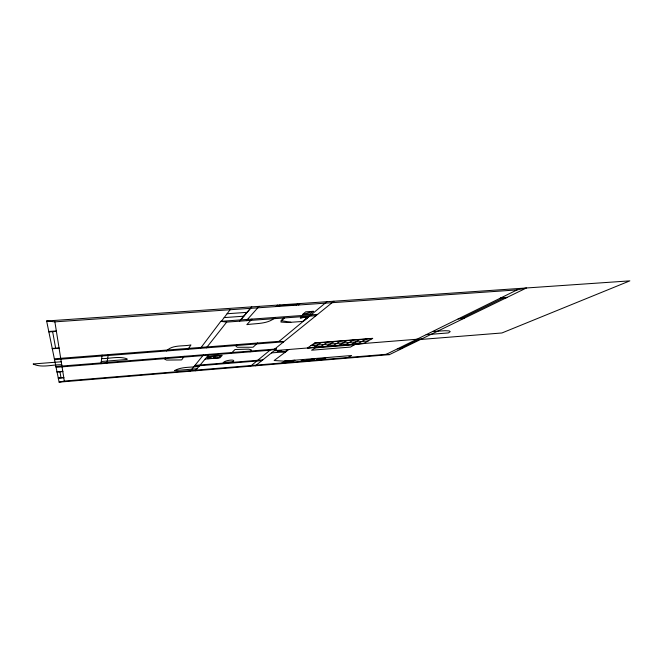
<?xml version="1.0" encoding="UTF-8"?>
<svg xmlns="http://www.w3.org/2000/svg" width="663" height="663" viewBox="0 0 663 663"><rect width="100%" height="100%" fill="white"/><g stroke="black" fill="none" stroke-linecap="round" stroke-linejoin="round"><path stroke-width="0.99" d="M101.016 363.73L102.077 355.086M106.867 363.266L108.293 354.606M166.488 350.967C172.247 344.545 183.112 346.583 190.944 344.926L187.985 349.293M165.352 357.813L164.822 359.255L166.579 360.075L180.667 359.926L181.737 359.843L184.14 356.313M200.483 348.315L220.804 321.331L317.643 314.378M221.392 321.282L230.119 309.737M206.375 347.86L226.68 322.102L316.052 315.663M190.264 371.222L203.516 354.771M195.27 370.799L209.127 354.324M240.611 319.906L250.506 308.328M239.567 321.174L251.791 306.87M246.329 320.685L259.076 306.372M251.907 319.094L246.835 324.655C256.308 323.196 267.819 324.331 275.344 317.411M237.313 344.578L235.978 346.26L237.321 347.263L251.965 347.255L253.117 347.163L257.634 342.995M276.04 306.563L277.466 305.104M231.23 353.346L234.992 349.517L248.666 349.136L251.227 349.791L251.178 350.826L250.059 351.846M278.477 306.397L279.919 304.939M223.025 363.109C223.754 360.117 238.224 358.459 232.365 362.346M227.318 362.437L228.702 362.421M284.029 317.975L281.095 320.809L280.93 322.052L287.369 322.516L303.107 321.422L309.513 316.135M284.419 318.033L281.236 320.668L290.842 322.226M296.17 305.171L297.737 303.712M298.582 305.005L300.165 303.546M302.693 314.419L305.693 311.842L313.342 311.295L310.251 313.881L302.693 314.419L313.342 311.295M302.792 321.356L308.958 316.251M54.349 358.799L279.131 341.329L326.909 301.706M250.531 366.2L269.916 350.263L276.38 348.978L255.388 365.794M274.648 349.111L333.928 301.217M284.875 351.829L287.899 349.558M288.869 349.476L274.142 360.523L283.665 361.128L351.572 355.501L347.976 357.481M281.941 362.918L284.485 361.12L294.944 360.249L292.275 362.056M314.187 347.246L320.884 342.713M316.317 347.072L311.61 350.205L350.495 347.072L355.849 343.915M320.494 346.741L327.365 342.199M303.455 359.487L300.488 361.426L315.538 358.484L312.422 360.44M326.784 346.235L333.82 341.685M333.05 345.738L340.26 341.18M339.299 345.241L346.674 340.674M319.508 359.785L321.538 359.23L320.793 359.678M345.531 344.743L353.072 340.169M351.738 344.246L359.454 339.663M357.929 343.749L365.81 339.166M59.115 382.137L64.328 381.059L386.33 354.299L517.074 289.905L526.455 287.974L389.413 354.639L59.115 382.137L46.634 320.983L629.85 280.863L501.941 332.967L420.582 339.473M400.237 348.423L418.411 339.522M461.655 318.356L503.209 298.019M320.859 359.039C319.036 359.387 323.221 358.907 321.265 358.99M321.315 359.081L320.685 359.023M303.306 317.527L300.256 317.991L304.972 317.022L307.723 317.453L303.828 317.428M303.165 316.732L301.035 316.989L304.972 317.022M305.229 317.129L303.513 317.494M305.643 317.71L307.218 317.37M223.622 362.512L233.003 361.741M397.875 348.614L402.598 348.224M194.93 365.429L262.788 359.868M397.336 348.879L402.051 348.489M194.35 366.15L261.86 360.606M58.261 377.968L63.764 377.512M199.016 366.349C190.977 367.6 181.819 366.54 174.56 370.592L197.002 368.736M58.311 378.2L63.805 377.744M56.09 367.319L269.916 350.263M307.856 347.752L364.103 343.26M416.894 339.249L274.3 350.644L281.825 351.067L277.49 351.415L284.949 351.821M315.861 347.387L307.408 348.058L314.85 342.895L372.73 338.329L363.556 343.575L355.318 344.23M416.53 339.423L421.511 339.025M415.925 339.721L420.897 339.323M207.246 356.561L222.238 355.36L219.876 357.879L205.132 359.073M314.991 347.926L354.415 344.777M214.439 357.042L213.287 357.274L214.016 357.266M213.9 357.324L215.061 357.092L214.323 357.1M271.474 352.907L285.836 351.755M57.001 371.802L62.778 371.338M57.051 372.059L62.819 371.587M54.532 359.694L283.656 341.835L279.131 341.329M432.583 331.517L444.981 330.713L449.124 330.895L450.227 331.633L448.354 332.925L426.16 334.682M61.253 361.774L33.15 363.979C41.628 368.23 52.51 364.493 61.725 364.725M101.638 358.642C109.95 358.666 119.058 355.923 127.056 358.824L127.163 359.47L101.29 361.517M314.378 343.219L372.142 338.669M311.071 345.522L368.064 340.997M55.924 366.515L276.38 348.978M52.228 348.431L59.04 347.918M52.302 348.779L59.098 348.266M458.871 318.571L464.423 318.149M458.108 318.944L463.652 318.53M48.772 331.483L56.33 330.945M48.863 331.914L56.405 331.376M227.094 313.748L247.075 312.348M501.104 297.77L507.212 297.331M224.185 317.594L243.777 316.201M500.159 298.234L506.25 297.803M279.189 305.668L296.949 304.441M46.634 320.983L54.88 321.853L517.074 289.905M386.33 354.299L389.413 354.639M220.804 321.331L226.68 322.102M301.574 317.071L303.397 317.362M52.634 331.649L55.642 348.174M59.935 371.827L61.013 377.736M54.88 321.853L64.328 381.059M207.527 357.597L211.008 357.316L207.527 357.597M209.491 356.578L207.701 358.666L218.765 357.78L220.721 355.675L209.491 356.578M283.399 362.379L286.913 362.089L283.399 362.379M284.676 361.476L288.206 361.186L284.676 361.476M288.62 361.948L292.118 361.658L288.62 361.948M289.93 361.045L293.452 360.755L289.93 361.045M314.096 345.067L311.312 345.498L314.096 345.067M318.29 358.799L316.541 359.876L323.967 359.255L325.765 358.177L318.29 358.799"/></g></svg>
